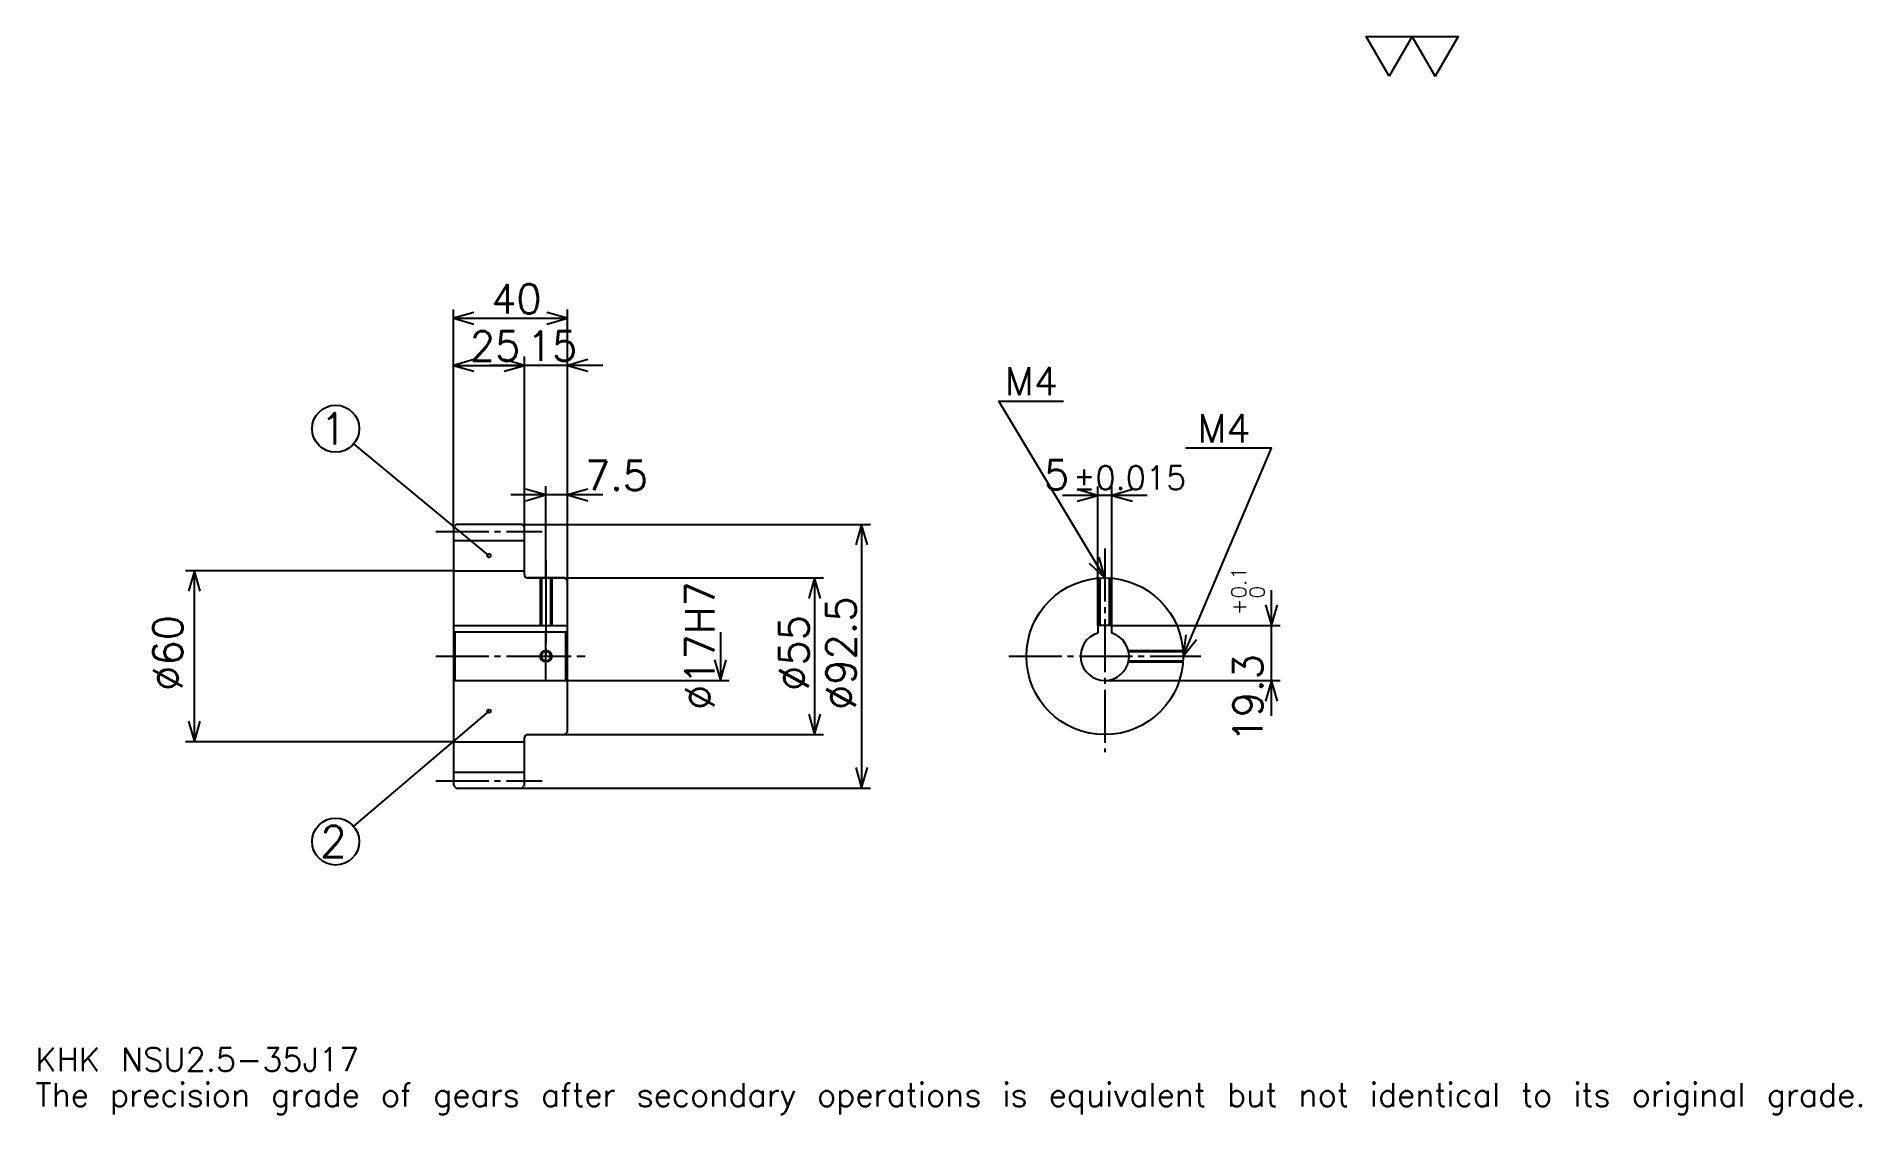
# Model space of a CAD drawing. Extents: x 21 to 661, y 8 to 386.
import ezdxf

# ---------------------------------------------------------------- set-up
doc = ezdxf.new("R2010")
doc.units = 0
doc.linetypes.add('DASHDOT', pattern=[24.782608, 18.586957, -2.065217, 2.065217, -2.065217])
doc.layers.get('0').update_dxf_attribs({"linetype": 'CONTINUOUS'})
doc.layers.add('DASHDOT', color=6, linetype='DASHDOT')
doc.styles.add('KANJI', font='TXT', dxfattribs={"bigfont": 'BIGFONT'})

msp = doc.modelspace()

# ---------------------------------------------------------------- linework, layer by layer
at = {"color": 5}
for p, q in [((167.282593, 214.565216), (167.282593, 289.945648)), ((207.282593, 214.565216), (207.282593, 289.945648)), ((167.282593, 286.847839), (207.282593, 286.847839)), ((167.282593, 270.32608), (192.282593, 270.32608)), ((219.673889, 270.32608), (179.891296, 270.32608)), ((192.282593, 214.565216), (192.282593, 273.423889)), ((179.782593, 203.627716), (132.344452, 242.855225)), ((219.673889, 224.891296), (187.391296, 224.891296)), ((199.782593, 214.565216), (199.782593, 227.989136)), ((410.760864, 224.728256), (380.978241, 224.728256)), ((393.369568, 179.115219), (393.369568, 227.82608)), ((398.369568, 179.115219), (398.369568, 227.82608)), ((167.282593, 213.565216), (167.282593, 214.565216)), ((191.282593, 214.565216), (207.282593, 214.565216)), ((192.282593, 213.565216), (192.282593, 214.565216)), ((199.782593, 195.815216), (199.782593, 214.565216)), ((199.782593, 195.815216), (199.782593, 214.565216)), ((207.282593, 214.565216), (313.641296, 214.565216)), ((207.282593, 194.815216), (207.282593, 214.565216)), ((310.543457, 214.565216), (310.543457, 122.065216)), ((167.282593, 198.315216), (73.315201, 198.315216)), ((76.413025, 138.315216), (76.413025, 198.315216)), ((193.282593, 195.815216), (207.282593, 195.815216)), ((207.282593, 195.815216), (297.119568, 195.815216)), ((294.021729, 195.815216), (294.021729, 140.815216)), ((454.347809, 147.42392), (454.347809, 191.506516)), ((260.978241, 176.815216), (260.978241, 159.815216)), ((398.369568, 179.115219), (457.445648, 179.115219)), ((207.282593, 159.815216), (264.07605, 159.815216)), ((395.869568, 159.815216), (457.445648, 159.815216)), ((179.782593, 149.065216), (132.271332, 108.662407)), ((167.282593, 138.315216), (73.315201, 138.315216)), ((193.282593, 140.815216), (207.282593, 140.815216)), ((207.282593, 140.815216), (297.119568, 140.815216)), ((191.282593, 122.065216), (207.282593, 122.065216)), ((207.282593, 122.065216), (313.641296, 122.065216))]:
    msp.add_line(p, q, dxfattribs=at)
at = {"color": 4}
for p, q in [((167.282593, 208.940216), (192.282593, 208.940216)), ((167.282593, 198.315216), (192.282593, 198.315216)), ((167.282593, 179.115219), (207.282593, 179.115219)), ((167.782593, 176.815216), (167.782593, 159.815216)), ((206.782593, 176.815216), (207.282593, 177.315216)), ((206.782593, 159.815216), (207.282593, 159.315216)), ((167.282593, 138.315216), (192.282593, 138.315216)), ((167.282593, 127.690216), (192.282593, 127.690216))]:
    msp.add_line(p, q, dxfattribs=at)
at = {"color": 7}
msp.add_lwpolyline([(495.652161, 371.739136), (487.597809, 385.700012), (519.815186, 385.700012), (511.760864, 371.739136), (503.706512, 385.700012), (495.652161, 371.739136)], dxfattribs=at)
at = {"color": 5}
for points in [[(174.510849, 288.913025), (167.282593, 286.847839), (174.510849, 284.782593)], [(200.054337, 284.782593), (207.282593, 286.847839), (200.054337, 288.913025)], [(174.510849, 272.391296), (167.282593, 270.32608), (174.510849, 268.260864)], [(185.054337, 268.260864), (192.282593, 270.32608), (185.054337, 272.391296)], [(185.054337, 268.260864), (192.282593, 270.32608), (185.054337, 272.391296)], [(214.510849, 272.391296), (207.282593, 270.32608), (214.510849, 268.260864)], [(395.869568, 195.815216), (358.695618, 257.771729), (381.413025, 257.771729)], [(423.369537, 168.315216), (454.347809, 241.25), (424.195648, 241.25)], [(192.554337, 222.82608), (199.782593, 224.891296), (192.554337, 226.956512)], [(214.510849, 226.956512), (207.282593, 224.891296), (214.510849, 222.82608)], [(386.141296, 222.66304), (393.369568, 224.728256), (386.141296, 226.793472)], [(405.597809, 226.793472), (398.369568, 224.728256), (405.597809, 222.66304)], [(312.608673, 207.33696), (310.543457, 214.565216), (308.478241, 207.33696)], [(390.37973, 200.950851), (395.869568, 195.815216), (393.92157, 203.075943)], [(78.478241, 191.08696), (76.413025, 198.315216), (74.347809, 191.08696)], [(296.086945, 188.58696), (294.021729, 195.815216), (291.956512, 188.58696)], [(452.282593, 186.343475), (454.347809, 179.115219), (456.413025, 186.343475)], [(424.294464, 175.775604), (423.369537, 168.315216), (428.096191, 174.160858)], [(258.913025, 167.043472), (260.978241, 159.815216), (263.043457, 167.043472)], [(456.413025, 152.58696), (454.347809, 159.815216), (452.282593, 152.58696)], [(291.956512, 148.043472), (294.021729, 140.815216), (296.086945, 148.043472)], [(74.347809, 145.543472), (76.413025, 138.315216), (78.478241, 145.543472)], [(308.478241, 129.293472), (310.543457, 122.065216), (312.608673, 129.293472)]]:
    msp.add_lwpolyline(points, dxfattribs=at)
at = {"color": 4}
for points in [[(192.282593, 196.815216), (192.282593, 213.565216), (191.282593, 214.565216), (168.282593, 214.565216), (167.282593, 213.565216), (167.282593, 159.315216)], [(193.282593, 140.815216), (206.282593, 140.815216), (207.282593, 141.815216), (207.282593, 194.815216), (206.282593, 195.815216), (193.282593, 195.815216)], [(197.782593, 195.815216), (197.782593, 179.115219)], [(198.162598, 195.815216), (198.162598, 179.115219)], [(201.402588, 195.815216), (201.402588, 179.115219)], [(201.782593, 195.815216), (201.782593, 179.115219)], [(393.869568, 179.115219), (393.869568, 195.742386)], [(394.249573, 179.115219), (394.249573, 195.767456)], [(397.489563, 179.115219), (397.489563, 195.767456)], [(397.869568, 179.115219), (397.869568, 195.742386)], [(167.282593, 159.315216), (167.782593, 159.815216), (206.782593, 159.815216), (206.782593, 176.815216), (167.782593, 176.815216), (167.282593, 177.315216)], [(398.369568, 176.439255), (398.369568, 179.115219), (393.369568, 179.115219), (393.369568, 176.439255)], [(404.13092, 170.315216), (423.296722, 170.315216)], [(404.213745, 169.935211), (423.321808, 169.935211)], [(404.213745, 166.695221), (423.321808, 166.695221)], [(404.13092, 166.315216), (423.296722, 166.315216)], [(167.282593, 159.315216), (167.282593, 123.065216), (168.282593, 122.065216), (191.282593, 122.065216), (192.282593, 123.065216), (192.282593, 139.815216)]]:
    msp.add_lwpolyline(points, dxfattribs=at)
at = {"color": 5}
for centre, radius in [((125.978241, 248.119568), 8.26087), ((179.782593, 203.627716), 0.619565), ((179.782593, 149.065216), 0.619565), ((125.978241, 103.310867), 8.26087)]:
    msp.add_circle(centre, radius, dxfattribs=at)
at = {"color": 4}
for centre, radius in [((395.869568, 168.315216), 27.5), ((199.782593, 168.315216), 1.62)]:
    msp.add_circle(centre, radius, dxfattribs=at)
at = {"color": 7}
msp.add_circle((199.782593, 168.315216), 2, dxfattribs=at)
at = {"color": 4}
for centre, radius, start, end in [((193.282593, 196.815216), 1, 180, 270), ((395.869568, 168.315216), 8.5, 107.104634835, 72.895365165), ((193.282593, 139.815216), 1, 90, 180)]:
    msp.add_arc(centre, radius, start, end, dxfattribs=at)
at = {"layer": 'DASHDOT', "color": 7}
for p, q in [((161.086945, 212.065216), (198.478241, 212.065216)), ((395.869568, 206.141296), (395.869568, 134.619568)), ((199.782593, 195.815216), (199.782593, 168.315216)), ((161.086945, 168.315216), (213.478241, 168.315216)), ((362.173889, 168.315216), (429.565216, 168.315216)), ((161.086945, 124.565216), (198.478241, 124.565216))]:
    msp.add_line(p, q, dxfattribs=at)
for points in [[(199.782593, 202.010864), (199.782593, 172.919556)], [(199.782593, 160.119568), (199.782593, 176.510864)], [(191.586945, 168.315216), (207.978241, 168.315216)]]:
    msp.add_lwpolyline(points, dxfattribs=at)

# ---------------------------------------------------------------- texts
at = {"color": 7, "style": 'KANJI'}
for s, height, p in [('40', 10.326087, (180.570633, 288.5)), ('25', 10.326087, (173.070633, 271.978271)), ('15', 10.326087, (193.070633, 271.978271)), ('M4', 9.913044, (360.760864, 259.836945)), ('1', 11.014493, (120.470993, 242.612305)), ('M4', 9.913044, (428.32608, 243.315216)), ('5', 10.326087, (374.554474, 226.793472)), ('7.5', 10.326087, (213.478241, 226.543488)), ('%%p0.015', 8.26087, (384.776001, 226.793472)), ('2', 11.014493, (120.470993, 97.803619)), ('KHK NSU2.5-35J17', 8.26087, (20.652174, 22.717392)), ('The precision grade of gears after secondary operations is equivalent but not identical to its original grade.', 8.26087, (20.652174, 10.326087))]:
    msp.add_text(s, height=height, dxfattribs=at).set_placement(p)
for s, height, p in [('%%c17H7', 10.326087, (258.913025, 149.470108)), ('0.1', 5.163043, (445.467377, 188.569839)), ('0', 5.163043, (451.869537, 188.569839)), ('%%c92.5', 10.326087, (308.478241, 149.470108)), ('+', 5.163043, (445.467377, 182.787231)), ('%%c60', 10.326087, (72.282593, 156.182068)), ('%%c55', 10.326087, (291.956512, 156.182068)), ('19.3', 10.326087, (451.249969, 138.091843))]:
    msp.add_text(s, height=height, rotation=90, dxfattribs=at).set_placement(p)

doc.saveas('drawing.dxf')
